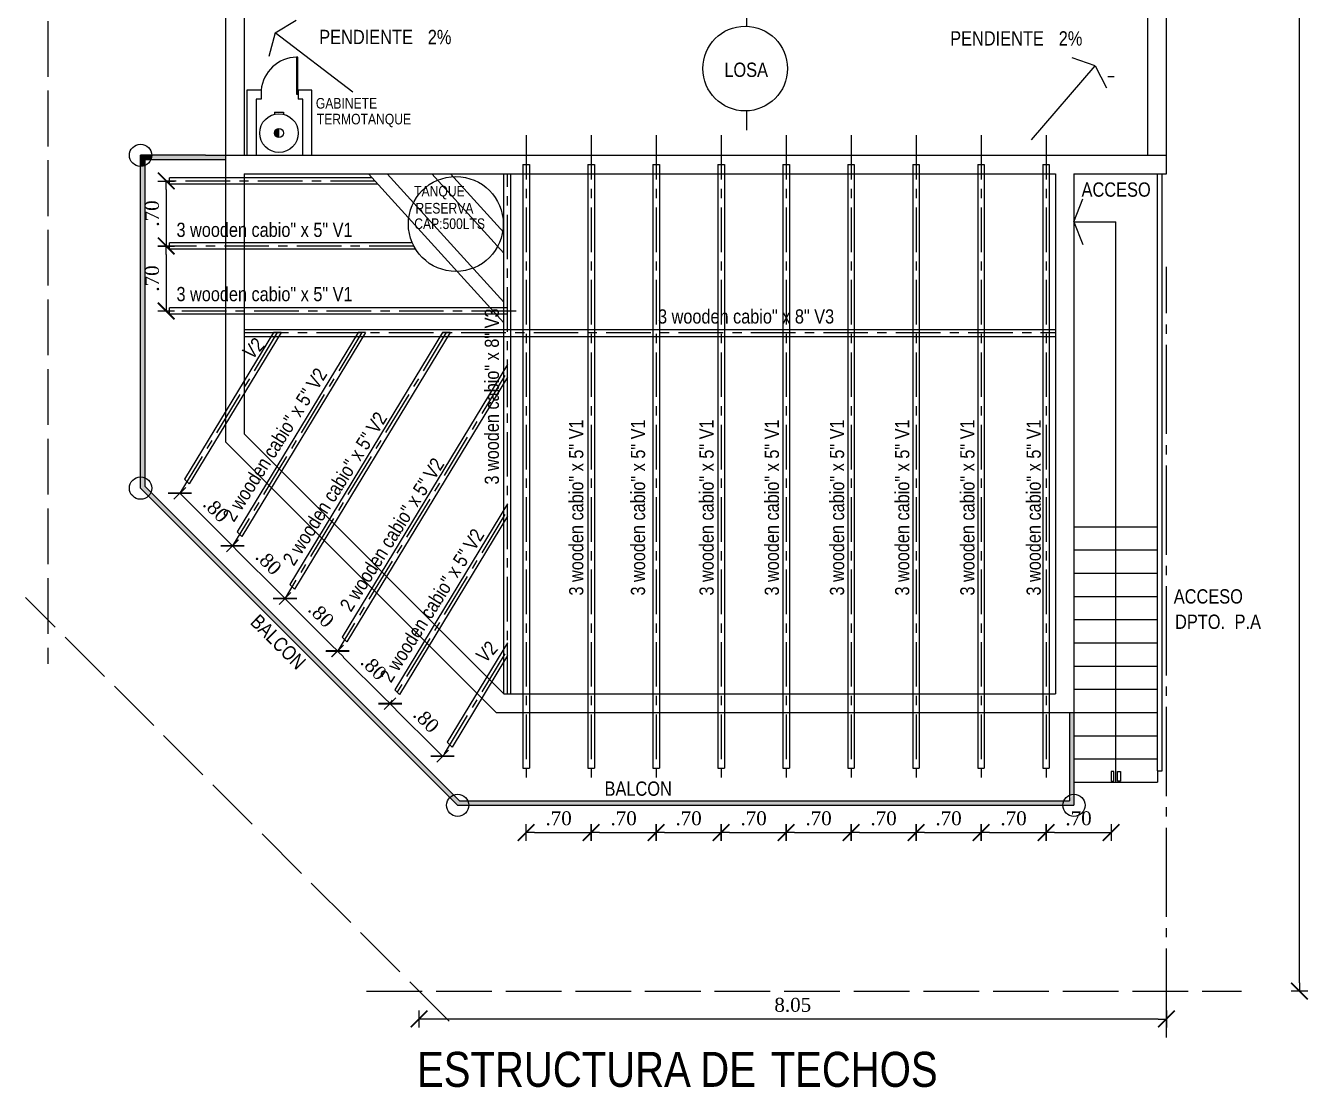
# Model space of a CAD drawing. Header units: millimetres. Extents: x 221 to 543, y -43 to 148.
# Drawn here: x 329.89 to 343.7, y 16.66 to 28.1 of the extents above; entities that cross this region are included whole.
import ezdxf
from ezdxf.enums import TextEntityAlignment as Align

# ---------------------------------------------------------------- set-up
doc = ezdxf.new("R2010")
doc.units = ezdxf.units.MM
doc.linetypes.add('ACAD_ISO02W100', pattern=[15, 12, -3])
doc.linetypes.add('ACAD_ISO04W100', pattern=[30, 24, -3, 0, -3])
doc.layers.add('10-SOLADOS', color=15, linetype='Continuous')
doc.styles.add('COTAS', font='ROMANS', dxfattribs={"width": 0.7})
doc.styles.add('gardel', font='ARIALN.TTF')
doc.styles.add('NARROW', font='ARIALN.TTF')
doc.styles.add('PROV', font='times.ttf')
doc.dimstyles.new('COTA-S-S-2-50', dxfattribs={"dimscale": 1.5, "dimtxt": 0.1, "dimasz": 0.06, "dimexe": 0, "dimexo": 0, "dimgap": 0.08, "dimtad": 1, "dimzin": 4, "dimdsep": 46, "dimtxsty": 'COTAS', "dimblk1": 'M2_COTA', "dimblk2": 'M2_COTA', "dimsah": 1, "dimcen": 0.1, "dimse1": 1, "dimse2": 1, "dimclrd": 2, "dimclre": 256, "dimclrt": 6, "dimadec": 0, "dimazin": 0, "dimtfac": 1, "dimtix": 1, "dimtmove": 2, "dimatfit": 3, "dimldrblk": 'M2_COTA', "dimfxl": 1, "dimtolj": 1, "dimtzin": 4, "dimarcsym": 0})

# ---------------------------------------------------------------- blocks, each defined once
blk = doc.blocks.new('M2_COTA')
for p, q in [((-1, 0), (0, 0)), ((0, 1), (0, -1))]:
    blk.add_line(p, q)
at = {"const_width": 0.2}
blk.add_lwpolyline([(-1, -1), (1, 1)], dxfattribs=at)
blk = doc.blocks.new('*D75')
at = {"color": 252, "lineweight": -2, "ltscale": 0.05, "transparency": 16777216}
blk.add_line((343.606, 17.79), (343.606, 42.61), dxfattribs=at)
at = {"layer": 'Defpoints', "color": 0, "ltscale": 0.05, "transparency": 16777216}
for p in [(343.606, 42.7), (343.675, 42.7), (342.982, 17.7)]:
    blk.add_point(p, dxfattribs=at)
at = {"color": 252, "lineweight": -2, "ltscale": 0.05, "transparency": 16777216, "xscale": 0.09, "yscale": 0.09, "zscale": 0.09}
for p, rotation in [((343.606, 42.7), 90), ((343.606, 17.7), 270)]:
    blk.add_blockref('M2_COTA', p, dxfattribs=dict(at, rotation=rotation))
at = {"color": 0, "ltscale": 0.05, "transparency": 16777216, "insert": (343.455, 30.2), "char_height": 0.15, "attachment_point": 5, "rotation": 90, "style": 'PROV'}
blk.add_mtext('\\A1;25.00', dxfattribs=at)
blk = doc.blocks.new('*D76')
at = {"color": 252, "lineweight": -2, "ltscale": 0.05, "transparency": 16777216}
blk.add_line((342.084, 17.399), (334.214, 17.399), dxfattribs=at)
at = {"layer": 'Defpoints', "color": 0, "ltscale": 0.05, "transparency": 16777216}
for p in [(334.124, 18.467), (342.174, 17.967), (334.124, 17.399)]:
    blk.add_point(p, dxfattribs=at)
at = {"color": 252, "lineweight": -2, "ltscale": 0.05, "transparency": 16777216, "xscale": 0.09, "yscale": 0.09, "zscale": 0.09, "rotation": 180}
blk.add_blockref('M2_COTA', (334.124, 17.399), dxfattribs=at)
at = {"color": 252, "lineweight": -2, "ltscale": 0.05, "transparency": 16777216, "xscale": 0.09, "yscale": 0.09, "zscale": 0.09}
blk.add_blockref('M2_COTA', (342.174, 17.399), dxfattribs=at)
at = {"color": 0, "ltscale": 0.05, "transparency": 16777216, "insert": (338.149, 17.55), "char_height": 0.15, "attachment_point": 5, "style": 'PROV'}
blk.add_mtext('\\A1;8.05', dxfattribs=at)
blk = doc.blocks.new('*D77')
at = {"color": 252, "lineweight": -2, "ltscale": 0.05, "transparency": 16777216}
blk.add_line((335.367, 19.407), (335.887, 19.407), dxfattribs=at)
at = {"layer": 'Defpoints', "color": 0, "ltscale": 0.05, "transparency": 16777216}
for p in [(335.277, 19.918), (335.977, 19.918), (335.977, 19.407)]:
    blk.add_point(p, dxfattribs=at)
at = {"color": 252, "lineweight": -2, "ltscale": 0.05, "transparency": 16777216, "xscale": 0.09, "yscale": 0.09, "zscale": 0.09, "rotation": 180}
blk.add_blockref('M2_COTA', (335.277, 19.407), dxfattribs=at)
at = {"color": 252, "lineweight": -2, "ltscale": 0.05, "transparency": 16777216, "xscale": 0.09, "yscale": 0.09, "zscale": 0.09}
blk.add_blockref('M2_COTA', (335.977, 19.407), dxfattribs=at)
at = {"color": 0, "ltscale": 0.05, "transparency": 16777216, "insert": (335.627, 19.559), "char_height": 0.15, "attachment_point": 5, "style": 'PROV'}
blk.add_mtext('\\A1;.70', dxfattribs=at)
blk = doc.blocks.new('*D78')
at = {"color": 252, "lineweight": -2, "ltscale": 0.05, "transparency": 16777216}
blk.add_line((336.067, 19.407), (336.587, 19.407), dxfattribs=at)
at = {"layer": 'Defpoints', "color": 0, "ltscale": 0.05, "transparency": 16777216}
for p in [(335.977, 19.918), (336.677, 19.918), (336.677, 19.407)]:
    blk.add_point(p, dxfattribs=at)
at = {"color": 252, "lineweight": -2, "ltscale": 0.05, "transparency": 16777216, "xscale": 0.09, "yscale": 0.09, "zscale": 0.09, "rotation": 180}
blk.add_blockref('M2_COTA', (335.977, 19.407), dxfattribs=at)
at = {"color": 252, "lineweight": -2, "ltscale": 0.05, "transparency": 16777216, "xscale": 0.09, "yscale": 0.09, "zscale": 0.09}
blk.add_blockref('M2_COTA', (336.677, 19.407), dxfattribs=at)
at = {"color": 0, "ltscale": 0.05, "transparency": 16777216, "insert": (336.327, 19.559), "char_height": 0.15, "attachment_point": 5, "style": 'PROV'}
blk.add_mtext('\\A1;.70', dxfattribs=at)
blk = doc.blocks.new('*D79')
at = {"color": 252, "lineweight": -2, "ltscale": 0.05, "transparency": 16777216}
blk.add_line((336.767, 19.407), (337.287, 19.407), dxfattribs=at)
at = {"layer": 'Defpoints', "color": 0, "ltscale": 0.05, "transparency": 16777216}
for p in [(336.677, 19.918), (337.377, 19.918), (337.377, 19.407)]:
    blk.add_point(p, dxfattribs=at)
at = {"color": 252, "lineweight": -2, "ltscale": 0.05, "transparency": 16777216, "xscale": 0.09, "yscale": 0.09, "zscale": 0.09, "rotation": 180}
blk.add_blockref('M2_COTA', (336.677, 19.407), dxfattribs=at)
at = {"color": 252, "lineweight": -2, "ltscale": 0.05, "transparency": 16777216, "xscale": 0.09, "yscale": 0.09, "zscale": 0.09}
blk.add_blockref('M2_COTA', (337.377, 19.407), dxfattribs=at)
at = {"color": 0, "ltscale": 0.05, "transparency": 16777216, "insert": (337.027, 19.559), "char_height": 0.15, "attachment_point": 5, "style": 'PROV'}
blk.add_mtext('\\A1;.70', dxfattribs=at)
blk = doc.blocks.new('*D80')
at = {"color": 252, "lineweight": -2, "ltscale": 0.05, "transparency": 16777216}
blk.add_line((337.467, 19.407), (337.987, 19.407), dxfattribs=at)
at = {"layer": 'Defpoints', "color": 0, "ltscale": 0.05, "transparency": 16777216}
for p in [(337.377, 19.918), (338.077, 19.918), (338.077, 19.407)]:
    blk.add_point(p, dxfattribs=at)
at = {"color": 252, "lineweight": -2, "ltscale": 0.05, "transparency": 16777216, "xscale": 0.09, "yscale": 0.09, "zscale": 0.09, "rotation": 180}
blk.add_blockref('M2_COTA', (337.377, 19.407), dxfattribs=at)
at = {"color": 252, "lineweight": -2, "ltscale": 0.05, "transparency": 16777216, "xscale": 0.09, "yscale": 0.09, "zscale": 0.09}
blk.add_blockref('M2_COTA', (338.077, 19.407), dxfattribs=at)
at = {"color": 0, "ltscale": 0.05, "transparency": 16777216, "insert": (337.727, 19.559), "char_height": 0.15, "attachment_point": 5, "style": 'PROV'}
blk.add_mtext('\\A1;.70', dxfattribs=at)
blk = doc.blocks.new('*D81')
at = {"color": 252, "lineweight": -2, "ltscale": 0.05, "transparency": 16777216}
blk.add_line((338.167, 19.407), (338.687, 19.407), dxfattribs=at)
at = {"layer": 'Defpoints', "color": 0, "ltscale": 0.05, "transparency": 16777216}
for p in [(338.077, 19.918), (338.777, 19.918), (338.777, 19.407)]:
    blk.add_point(p, dxfattribs=at)
at = {"color": 252, "lineweight": -2, "ltscale": 0.05, "transparency": 16777216, "xscale": 0.09, "yscale": 0.09, "zscale": 0.09, "rotation": 180}
blk.add_blockref('M2_COTA', (338.077, 19.407), dxfattribs=at)
at = {"color": 252, "lineweight": -2, "ltscale": 0.05, "transparency": 16777216, "xscale": 0.09, "yscale": 0.09, "zscale": 0.09}
blk.add_blockref('M2_COTA', (338.777, 19.407), dxfattribs=at)
at = {"color": 0, "ltscale": 0.05, "transparency": 16777216, "insert": (338.427, 19.559), "char_height": 0.15, "attachment_point": 5, "style": 'PROV'}
blk.add_mtext('\\A1;.70', dxfattribs=at)
blk = doc.blocks.new('*D82')
at = {"color": 252, "lineweight": -2, "ltscale": 0.05, "transparency": 16777216}
blk.add_line((338.867, 19.407), (339.387, 19.407), dxfattribs=at)
at = {"layer": 'Defpoints', "color": 0, "ltscale": 0.05, "transparency": 16777216}
for p in [(338.777, 19.918), (339.477, 19.918), (339.477, 19.407)]:
    blk.add_point(p, dxfattribs=at)
at = {"color": 252, "lineweight": -2, "ltscale": 0.05, "transparency": 16777216, "xscale": 0.09, "yscale": 0.09, "zscale": 0.09, "rotation": 180}
blk.add_blockref('M2_COTA', (338.777, 19.407), dxfattribs=at)
at = {"color": 252, "lineweight": -2, "ltscale": 0.05, "transparency": 16777216, "xscale": 0.09, "yscale": 0.09, "zscale": 0.09}
blk.add_blockref('M2_COTA', (339.477, 19.407), dxfattribs=at)
at = {"color": 0, "ltscale": 0.05, "transparency": 16777216, "insert": (339.127, 19.559), "char_height": 0.15, "attachment_point": 5, "style": 'PROV'}
blk.add_mtext('\\A1;.70', dxfattribs=at)
blk = doc.blocks.new('*D83')
at = {"color": 252, "lineweight": -2, "ltscale": 0.05, "transparency": 16777216}
blk.add_line((339.567, 19.407), (340.087, 19.407), dxfattribs=at)
at = {"layer": 'Defpoints', "color": 0, "ltscale": 0.05, "transparency": 16777216}
for p in [(339.477, 19.918), (340.177, 19.918), (340.177, 19.407)]:
    blk.add_point(p, dxfattribs=at)
at = {"color": 252, "lineweight": -2, "ltscale": 0.05, "transparency": 16777216, "xscale": 0.09, "yscale": 0.09, "zscale": 0.09, "rotation": 180}
blk.add_blockref('M2_COTA', (339.477, 19.407), dxfattribs=at)
at = {"color": 252, "lineweight": -2, "ltscale": 0.05, "transparency": 16777216, "xscale": 0.09, "yscale": 0.09, "zscale": 0.09}
blk.add_blockref('M2_COTA', (340.177, 19.407), dxfattribs=at)
at = {"color": 0, "ltscale": 0.05, "transparency": 16777216, "insert": (339.827, 19.559), "char_height": 0.15, "attachment_point": 5, "style": 'PROV'}
blk.add_mtext('\\A1;.70', dxfattribs=at)
blk = doc.blocks.new('*D84')
at = {"color": 252, "lineweight": -2, "ltscale": 0.05, "transparency": 16777216}
blk.add_line((340.267, 19.407), (340.787, 19.407), dxfattribs=at)
at = {"layer": 'Defpoints', "color": 0, "ltscale": 0.05, "transparency": 16777216}
for p in [(340.177, 19.918), (340.877, 19.918), (340.877, 19.407)]:
    blk.add_point(p, dxfattribs=at)
at = {"color": 252, "lineweight": -2, "ltscale": 0.05, "transparency": 16777216, "xscale": 0.09, "yscale": 0.09, "zscale": 0.09, "rotation": 180}
blk.add_blockref('M2_COTA', (340.177, 19.407), dxfattribs=at)
at = {"color": 252, "lineweight": -2, "ltscale": 0.05, "transparency": 16777216, "xscale": 0.09, "yscale": 0.09, "zscale": 0.09}
blk.add_blockref('M2_COTA', (340.877, 19.407), dxfattribs=at)
at = {"color": 0, "ltscale": 0.05, "transparency": 16777216, "insert": (340.527, 19.559), "char_height": 0.15, "attachment_point": 5, "style": 'PROV'}
blk.add_mtext('\\A1;.70', dxfattribs=at)
blk = doc.blocks.new('*D85')
at = {"color": 252, "lineweight": -2, "ltscale": 0.05, "transparency": 16777216}
blk.add_line((340.967, 19.407), (341.487, 19.407), dxfattribs=at)
at = {"layer": 'Defpoints', "color": 0, "ltscale": 0.05, "transparency": 16777216}
for p in [(340.877, 19.918), (341.577, 19.918), (341.577, 19.407)]:
    blk.add_point(p, dxfattribs=at)
at = {"color": 252, "lineweight": -2, "ltscale": 0.05, "transparency": 16777216, "xscale": 0.09, "yscale": 0.09, "zscale": 0.09, "rotation": 180}
blk.add_blockref('M2_COTA', (340.877, 19.407), dxfattribs=at)
at = {"color": 252, "lineweight": -2, "ltscale": 0.05, "transparency": 16777216, "xscale": 0.09, "yscale": 0.09, "zscale": 0.09}
blk.add_blockref('M2_COTA', (341.577, 19.407), dxfattribs=at)
at = {"color": 0, "ltscale": 0.05, "transparency": 16777216, "insert": (341.227, 19.559), "char_height": 0.15, "attachment_point": 5, "style": 'PROV'}
blk.add_mtext('\\A1;.70', dxfattribs=at)
blk = doc.blocks.new('*D86')
at = {"color": 252, "lineweight": -2, "ltscale": 0.05, "transparency": 16777216}
blk.add_line((331.4, 26.333), (331.4, 25.813), dxfattribs=at)
at = {"layer": 'Defpoints', "color": 0, "ltscale": 0.05, "transparency": 16777216}
for p in [(331.509, 26.423), (331.4, 25.723), (331.509, 25.723)]:
    blk.add_point(p, dxfattribs=at)
at = {"color": 252, "lineweight": -2, "ltscale": 0.05, "transparency": 16777216, "xscale": 0.09, "yscale": 0.09, "zscale": 0.09}
for p, rotation in [((331.4, 26.423), 90), ((331.4, 25.723), 270)]:
    blk.add_blockref('M2_COTA', p, dxfattribs=dict(at, rotation=rotation))
at = {"color": 0, "ltscale": 0.05, "transparency": 16777216, "insert": (331.248, 26.073), "char_height": 0.15, "attachment_point": 5, "rotation": 90, "style": 'PROV'}
blk.add_mtext('\\A1;.70', dxfattribs=at)
blk = doc.blocks.new('*D87')
at = {"color": 252, "lineweight": -2, "ltscale": 0.05, "transparency": 16777216}
blk.add_line((331.4, 25.633), (331.4, 25.113), dxfattribs=at)
at = {"layer": 'Defpoints', "color": 0, "ltscale": 0.05, "transparency": 16777216}
for p in [(331.509, 25.723), (331.4, 25.023), (331.509, 25.023)]:
    blk.add_point(p, dxfattribs=at)
at = {"color": 252, "lineweight": -2, "ltscale": 0.05, "transparency": 16777216, "xscale": 0.09, "yscale": 0.09, "zscale": 0.09}
for p, rotation in [((331.4, 25.723), 90), ((331.4, 25.023), 270)]:
    blk.add_blockref('M2_COTA', p, dxfattribs=dict(at, rotation=rotation))
at = {"color": 0, "ltscale": 0.05, "transparency": 16777216, "insert": (331.248, 25.373), "char_height": 0.15, "attachment_point": 5, "rotation": 90, "style": 'PROV'}
blk.add_mtext('\\A1;.70', dxfattribs=at)
blk = doc.blocks.new('*D116')
at = {"color": 252, "lineweight": -2, "ltscale": 0.05, "transparency": 16777216}
blk.add_line((331.611, 22.997), (332.05, 22.559), dxfattribs=at)
at = {"layer": 'Defpoints', "color": 0, "ltscale": 0.05, "transparency": 16777216}
for p in [(331.547, 23.06), (332.114, 22.495), (332.114, 22.495)]:
    blk.add_point(p, dxfattribs=at)
at = {"color": 252, "lineweight": -2, "ltscale": 0.05, "transparency": 16777216, "xscale": 0.09, "yscale": 0.09, "zscale": 0.09}
for p, rotation in [((331.547, 23.06), 135.0683886848487), ((332.114, 22.495), 315.0683886848487)]:
    blk.add_blockref('M2_COTA', p, dxfattribs=dict(at, rotation=rotation))
at = {"color": 0, "ltscale": 0.05, "transparency": 16777216, "insert": (331.937, 22.885), "char_height": 0.15, "attachment_point": 5, "rotation": 315.0684, "style": 'PROV'}
blk.add_mtext('\\A1;.80', dxfattribs=at)
blk = doc.blocks.new('*D117')
at = {"color": 252, "lineweight": -2, "ltscale": 0.05, "transparency": 16777216}
blk.add_line((332.176, 22.43), (332.616, 21.992), dxfattribs=at)
at = {"layer": 'Defpoints', "color": 0, "ltscale": 0.05, "transparency": 16777216}
for p in [(332.113, 22.494), (332.68, 21.928), (332.68, 21.928)]:
    blk.add_point(p, dxfattribs=at)
at = {"color": 252, "lineweight": -2, "ltscale": 0.05, "transparency": 16777216, "xscale": 0.09, "yscale": 0.09, "zscale": 0.09}
for p, rotation in [((332.113, 22.494), 135.0683886848487), ((332.68, 21.928), 315.0683886848487)]:
    blk.add_blockref('M2_COTA', p, dxfattribs=dict(at, rotation=rotation))
at = {"color": 0, "ltscale": 0.05, "transparency": 16777216, "insert": (332.503, 22.318), "char_height": 0.15, "attachment_point": 5, "rotation": 315.0684, "style": 'PROV'}
blk.add_mtext('\\A1;.80', dxfattribs=at)
blk = doc.blocks.new('*D118')
at = {"color": 252, "lineweight": -2, "ltscale": 0.05, "transparency": 16777216}
blk.add_line((332.742, 21.864), (333.182, 21.425), dxfattribs=at)
at = {"layer": 'Defpoints', "color": 0, "ltscale": 0.05, "transparency": 16777216}
for p in [(332.679, 21.927), (333.246, 21.362), (333.246, 21.362)]:
    blk.add_point(p, dxfattribs=at)
at = {"color": 252, "lineweight": -2, "ltscale": 0.05, "transparency": 16777216, "xscale": 0.09, "yscale": 0.09, "zscale": 0.09}
for p, rotation in [((332.679, 21.927), 135.0683886848487), ((333.246, 21.362), 315.0683886848487)]:
    blk.add_blockref('M2_COTA', p, dxfattribs=dict(at, rotation=rotation))
at = {"color": 0, "ltscale": 0.05, "transparency": 16777216, "insert": (333.069, 21.752), "char_height": 0.15, "attachment_point": 5, "rotation": 315.0684, "style": 'PROV'}
blk.add_mtext('\\A1;.80', dxfattribs=at)
blk = doc.blocks.new('*D119')
at = {"color": 252, "lineweight": -2, "ltscale": 0.05, "transparency": 16777216}
blk.add_line((333.308, 21.297), (333.748, 20.859), dxfattribs=at)
at = {"layer": 'Defpoints', "color": 0, "ltscale": 0.05, "transparency": 16777216}
for p in [(333.245, 21.361), (333.811, 20.795), (333.811, 20.795)]:
    blk.add_point(p, dxfattribs=at)
at = {"color": 252, "lineweight": -2, "ltscale": 0.05, "transparency": 16777216, "xscale": 0.09, "yscale": 0.09, "zscale": 0.09}
for p, rotation in [((333.245, 21.361), 135.0683886848487), ((333.811, 20.795), 315.0683886848487)]:
    blk.add_blockref('M2_COTA', p, dxfattribs=dict(at, rotation=rotation))
at = {"color": 0, "ltscale": 0.05, "transparency": 16777216, "insert": (333.635, 21.185), "char_height": 0.15, "attachment_point": 5, "rotation": 315.0684, "style": 'PROV'}
blk.add_mtext('\\A1;.80', dxfattribs=at)
blk = doc.blocks.new('*D120')
at = {"color": 252, "lineweight": -2, "ltscale": 0.05, "transparency": 16777216}
blk.add_line((333.874, 20.73), (334.314, 20.292), dxfattribs=at)
at = {"layer": 'Defpoints', "color": 0, "ltscale": 0.05, "transparency": 16777216}
for p in [(333.811, 20.794), (334.377, 20.229), (334.377, 20.229)]:
    blk.add_point(p, dxfattribs=at)
at = {"color": 252, "lineweight": -2, "ltscale": 0.05, "transparency": 16777216, "xscale": 0.09, "yscale": 0.09, "zscale": 0.09}
for p, rotation in [((333.811, 20.794), 135.0683886848487), ((334.377, 20.229), 315.0683886848487)]:
    blk.add_blockref('M2_COTA', p, dxfattribs=dict(at, rotation=rotation))
at = {"color": 0, "ltscale": 0.05, "transparency": 16777216, "insert": (334.201, 20.618), "char_height": 0.15, "attachment_point": 5, "rotation": 315.0684, "style": 'PROV'}
blk.add_mtext('\\A1;.80', dxfattribs=at)

msp = doc.modelspace()

# ---------------------------------------------------------------- hatches: boundary and pattern name
for color, points in [(256, [(332.615, 26.988, 0.414214), (332.566, 26.939, 0.414214), (332.615, 26.89)]), (253, [(331.245, 26.7), (331.124, 26.7), (331.124, 26.579, 0.107582), (331.174, 26.59), (331.174, 26.65), (331.234, 26.65, 0.107582)]), (253, [(331.209, 23.031, 0.107582), (331.237, 23.074), (331.174, 23.136), (331.174, 23.225, 0.107582), (331.124, 23.236), (331.124, 23.116)]), (253, [(334.454, 19.785, -0.107582), (334.497, 19.812), (331.237, 23.072, -0.107582), (331.209, 23.029)]), (253, [(334.559, 19.75), (334.497, 19.812, 0.107582), (334.454, 19.785), (334.539, 19.7), (334.659, 19.7, 0.107582), (334.648, 19.75)]), (253, [(341.068, 19.75), (334.648, 19.75, -0.107582), (334.659, 19.7), (341.058, 19.7, -0.107582)])]:
    msp.add_hatch(color=color).paths.add_polyline_path(points)
h = msp.add_hatch(color=253)
h.paths.add_polyline_path([(331.124, 23.234, -0.107582), (331.174, 23.223), (331.174, 26.59, -0.107582), (331.124, 26.579)])
h.paths.add_polyline_path([(331.245, 26.7, -0.107582), (331.234, 26.65), (332.039, 26.65), (332.039, 26.7), (331.824, 26.7)])
h = msp.add_hatch(color=253)
h.paths.add_polyline_path([(341.128, 19.75), (341.068, 19.75, 0.107582), (341.058, 19.7), (341.178, 19.7), (341.178, 19.82, 0.107582), (341.128, 19.809)])
h.paths.add_polyline_path([(341.128, 19.75, -0.185438), (341.178, 19.82), (341.178, 20.7), (341.128, 20.7)])

# ---------------------------------------------------------------- linework, layer by layer
at = {"color": 252, "linetype": 'ACAD_ISO02W100', "ltscale": 0.05}
for p, q in [((330.124, 43.896), (330.124, 21.222)), ((334.448, 17.376), (329.886, 21.938)), ((333.557, 17.7), (342.982, 17.7))]:
    msp.add_line(p, q, dxfattribs=at)
at = {"color": 0}
for p, q in [((332.239, 38.4), (332.239, 26.7)), ((332.039, 28.65), (332.039, 26.7)), ((342.174, 26.7), (342.174, 28.65)), ((341.974, 26.7), (341.974, 28.45))]:
    msp.add_line(p, q, dxfattribs=at)
for p, q in [((337.654, 28.09), (337.654, 28.298)), ((332.575, 28.018), (332.801, 28.155)), ((332.575, 28.018), (332.504, 27.763)), ((333.41, 27.38), (332.575, 28.018)), ((332.819, 27.758), (332.804, 27.758)), ((332.804, 27.758), (332.804, 27.358)), ((332.819, 27.358), (332.819, 27.758)), ((340.721, 26.867), (341.406, 27.662)), ((341.406, 27.662), (341.157, 27.751)), ((341.406, 27.662), (341.529, 27.428)), ((332.804, 27.358), (332.819, 27.358)), ((332.565, 27.164), (332.615, 27.164)), ((332.565, 27.164), (332.565, 27.141)), ((332.615, 27.164), (332.664, 27.164)), ((332.664, 27.164), (332.664, 27.141)), ((337.654, 26.972), (337.654, 27.18)), ((332.615, 26.89), (332.615, 26.988)), ((331.824, 26.7), (332.039, 26.7)), ((341.178, 25.984), (341.275, 26.23)), ((341.178, 25.984), (341.628, 25.984)), ((341.178, 25.984), (341.275, 25.738)), ((341.628, 19.95), (341.628, 25.984))]:
    msp.add_line(p, q)
at = {"color": 2}
for p, q in [((341.542, 27.547), (341.612, 27.547)), ((335.242, 26.6), (335.242, 20.1)), ((335.242, 26.6), (335.312, 26.6)), ((335.312, 26.6), (335.312, 20.1)), ((335.942, 26.6), (335.942, 20.1)), ((335.942, 26.6), (336.012, 26.6)), ((336.012, 26.6), (336.012, 20.1)), ((336.642, 26.6), (336.642, 20.1)), ((336.642, 26.6), (336.712, 26.6)), ((336.712, 26.6), (336.712, 20.1)), ((337.342, 26.6), (337.342, 20.1)), ((337.342, 26.6), (337.412, 26.6)), ((337.412, 26.6), (337.412, 20.1)), ((338.042, 26.6), (338.042, 20.1)), ((338.042, 26.6), (338.112, 26.6)), ((338.112, 26.6), (338.112, 20.1)), ((338.742, 26.6), (338.742, 20.1)), ((338.742, 26.6), (338.812, 26.6)), ((338.812, 26.6), (338.812, 20.1)), ((339.442, 26.6), (339.442, 20.1)), ((339.442, 26.6), (339.512, 26.6)), ((339.512, 26.6), (339.512, 20.1)), ((340.142, 26.6), (340.142, 20.1)), ((340.142, 26.6), (340.212, 26.6)), ((340.212, 26.6), (340.212, 20.1)), ((340.842, 26.6), (340.842, 20.1)), ((340.842, 26.6), (340.912, 26.6)), ((340.912, 26.6), (340.912, 20.1)), ((333.616, 26.458), (331.434, 26.458)), ((331.434, 26.388), (331.434, 26.458)), ((333.679, 26.388), (331.434, 26.388)), ((341.178, 26.162), (341.178, 25.984)), ((334.051, 25.758), (331.434, 25.758)), ((331.434, 25.688), (331.434, 25.758)), ((334.087, 25.688), (331.434, 25.688)), ((335.078, 25.058), (331.434, 25.058)), ((331.434, 24.988), (331.434, 25.058)), ((335.078, 24.988), (331.434, 24.988)), ((332.556, 24.79), (331.598, 23.212)), ((332.638, 24.79), (331.649, 23.161)), ((333.466, 24.79), (332.164, 22.645)), ((333.548, 24.79), (332.215, 22.594)), ((332.638, 24.79), (332.556, 24.79)), ((334.376, 24.79), (332.73, 22.079)), ((334.458, 24.79), (332.781, 22.028)), ((333.548, 24.79), (333.466, 24.79)), ((334.458, 24.79), (334.376, 24.79)), ((335.078, 24.447), (333.296, 21.512)), ((335.078, 24.312), (333.347, 21.461)), ((335.078, 23.988), (335.078, 24.058)), ((335.078, 23.312), (335.078, 23.447)), ((331.598, 23.212), (331.649, 23.161)), ((335.078, 22.948), (333.862, 20.945)), ((335.078, 22.813), (335.078, 22.948)), ((335.078, 22.813), (333.913, 20.894)), ((332.164, 22.645), (332.215, 22.594)), ((332.73, 22.079), (332.781, 22.028)), ((333.296, 21.512), (333.347, 21.461)), ((335.078, 21.449), (334.428, 20.379)), ((335.078, 21.314), (335.078, 21.449)), ((335.078, 21.314), (334.479, 20.328)), ((333.862, 20.945), (333.913, 20.894)), ((334.428, 20.379), (334.479, 20.328)), ((335.242, 20.1), (335.312, 20.1)), ((335.942, 20.1), (336.012, 20.1)), ((336.642, 20.1), (336.712, 20.1)), ((337.342, 20.1), (337.412, 20.1)), ((338.042, 20.1), (338.112, 20.1)), ((338.742, 20.1), (338.812, 20.1)), ((339.442, 20.1), (339.512, 20.1)), ((340.142, 20.1), (340.212, 20.1)), ((340.842, 20.1), (340.912, 20.1))]:
    msp.add_line(p, q, dxfattribs=at)
at = {"color": 3}
for p, q in [((332.422, 27.403), (332.27, 27.403)), ((332.27, 27.403), (332.27, 26.7)), ((332.422, 27.403), (332.422, 27.303)), ((332.97, 27.403), (332.822, 27.403)), ((332.822, 27.403), (332.822, 27.303)), ((332.97, 26.7), (332.97, 27.403)), ((332.422, 27.303), (332.37, 27.303)), ((332.37, 27.303), (332.37, 26.7)), ((332.87, 27.303), (332.822, 27.303)), ((332.87, 26.7), (332.87, 27.303)), ((332.039, 26.7), (342.174, 26.7)), ((332.039, 26.7), (332.039, 23.616)), ((342.174, 26.5), (342.174, 26.7)), ((332.239, 26.5), (332.239, 23.699)), ((332.239, 26.5), (340.978, 26.5)), ((340.978, 26.5), (340.978, 20.9)), ((341.178, 26.5), (342.174, 26.5)), ((341.178, 26.5), (341.178, 20.7)), ((335.038, 20.9), (332.239, 23.699)), ((334.955, 20.7), (332.039, 23.616)), ((335.038, 20.9), (340.978, 20.9)), ((334.955, 20.7), (341.178, 20.7)), ((341.178, 20.7), (341.178, 19.95))]:
    msp.add_line(p, q, dxfattribs=at)
at = {"color": 251, "linetype": 'ACAD_ISO04W100', "ltscale": 0.02}
for p, q in [((335.277, 26.918), (335.277, 19.918)), ((335.977, 26.918), (335.977, 19.918)), ((336.677, 26.918), (336.677, 19.918)), ((337.377, 26.918), (337.377, 19.918)), ((338.077, 26.918), (338.077, 19.918)), ((338.777, 26.918), (338.777, 19.918)), ((339.477, 26.918), (339.477, 19.918)), ((340.177, 26.918), (340.177, 19.918)), ((340.877, 26.918), (340.877, 19.918)), ((333.648, 26.423), (331.369, 26.423)), ((335.078, 20.9), (335.078, 26.5)), ((334.067, 25.723), (331.369, 25.723)), ((335.168, 25.023), (331.369, 25.023)), ((332.597, 24.79), (331.547, 23.06)), ((333.507, 24.79), (332.114, 22.495)), ((332.239, 24.79), (340.978, 24.79)), ((334.417, 24.79), (332.68, 21.93)), ((335.048, 24.33), (333.247, 21.364)), ((335.048, 22.831), (333.814, 20.799)), ((335.048, 21.333), (334.381, 20.234))]:
    msp.add_line(p, q, dxfattribs=at)
at = {"color": 0, "linetype": 'ByBlock', "ltscale": 0.05}
for p, q in [((331.124, 23.114), (331.124, 26.7)), ((331.824, 26.7), (331.124, 26.7)), ((331.174, 23.135), (331.174, 26.65)), ((332.039, 26.65), (331.174, 26.65)), ((334.539, 19.7), (331.124, 23.114)), ((334.559, 19.75), (331.174, 23.135)), ((341.128, 20.7), (341.128, 19.75)), ((341.178, 20.7), (341.178, 19.7)), ((334.539, 19.7), (341.178, 19.7)), ((334.559, 19.75), (341.128, 19.75))]:
    msp.add_line(p, q, dxfattribs=at)
at = {"color": 4}
for p, q in [((333.578, 26.5), (335.038, 24.895)), ((333.781, 26.5), (335.038, 25.118)), ((334.26, 26.5), (335.038, 25.645)), ((334.463, 26.5), (335.038, 25.868))]:
    msp.add_line(p, q, dxfattribs=at)
at = {"color": 4, "linetype": 'ByBlock'}
for p, q in [((335.038, 20.9), (335.038, 26.5)), ((335.113, 20.9), (335.113, 26.5)), ((332.239, 24.825), (340.978, 24.825)), ((332.239, 24.75), (340.978, 24.75))]:
    msp.add_line(p, q, dxfattribs=at)
at = {"color": 252}
for p, q in [((342.078, 20.072), (342.078, 26.5)), ((342.128, 20.072), (342.128, 26.5)), ((341.178, 22.7), (342.078, 22.7)), ((341.178, 22.45), (342.078, 22.45)), ((341.178, 22.2), (342.078, 22.2)), ((341.178, 21.95), (342.078, 21.95)), ((341.178, 21.7), (342.078, 21.7)), ((341.178, 21.45), (342.078, 21.45)), ((341.178, 21.2), (342.078, 21.2)), ((341.178, 21.2), (342.078, 21.2)), ((341.178, 20.95), (342.078, 20.95)), ((341.178, 20.95), (342.078, 20.95)), ((341.178, 20.7), (342.078, 20.7)), ((341.178, 20.7), (342.078, 20.7)), ((341.178, 20.45), (342.078, 20.45)), ((341.178, 20.45), (342.078, 20.45)), ((341.178, 20.2), (342.078, 20.2)), ((342.078, 20.072), (342.128, 20.072)), ((342.078, 20.072), (342.078, 19.95)), ((341.178, 19.95), (342.078, 19.95))]:
    msp.add_line(p, q, dxfattribs=at)
at = {"color": 252, "linetype": 'ACAD_ISO04W100', "ltscale": 0.04}
msp.add_line((342.174, 17.199), (342.174, 25.5), dxfattribs=at)
for points in [[(341.608, 19.96), (341.608, 20.065), (341.577, 20.065), (341.577, 19.96)], [(341.648, 19.96), (341.648, 20.065), (341.678, 20.065), (341.678, 19.96)]]:
    msp.add_lwpolyline(points, close=True)
at = {"color": 2}
for centre, radius in [((337.636, 27.634), 0.456), ((332.615, 26.939), 0.208)]:
    msp.add_circle(centre, radius, dxfattribs=at)
msp.add_circle((332.615, 26.939), 0.049)
at = {"color": 251}
for centre in [(331.124, 26.7), (331.124, 23.116), (334.539, 19.7), (341.178, 19.7)]:
    msp.add_circle(centre, 0.12, dxfattribs=at)
at = {"color": 2, "linetype": 'ByBlock'}
msp.add_circle((334.52, 25.96), 0.511, dxfattribs=at)
at = {"color": 252}
msp.add_arc((332.818, 27.359), 0.399, 92.0622, 173.749, dxfattribs=at)

# ---------------------------------------------------------------- texts
at = {"color": 0, "style": 'NARROW'}
for s, p in [('3 wooden cabio" x 5" V1', (331.511, 25.821)), ('3 wooden cabio" x 5" V1', (331.511, 25.129)), ('3 wooden cabio" x 8" V3', (336.698, 24.888))]:
    msp.add_text(s, height=0.15289, dxfattribs=at).set_placement(p)
for s, height, rotation, p in [('3 wooden cabio" x 8" V3', 0.15289, 90, (334.984, 23.154)), (' V2', 0.1529, 46.5385, (332.289, 24.456)), ('2 wooden cabio" x 5" V2', 0.15289, 57.7161, (332.129, 22.741)), ('2 wooden cabio" x 5" V2', 0.15289, 57.7161, (332.775, 22.268)), ('3 wooden cabio" x 5" V1', 0.15289, 90, (335.893, 21.959)), ('3 wooden cabio" x 5" V1', 0.15289, 90, (336.558, 21.959)), ('3 wooden cabio" x 5" V1', 0.15289, 90, (337.297, 21.959)), ('3 wooden cabio" x 5" V1', 0.15289, 90, (338, 21.959)), ('3 wooden cabio" x 5" V1', 0.15289, 90, (338.702, 21.959)), ('3 wooden cabio" x 5" V1', 0.15289, 90, (339.404, 21.959)), ('3 wooden cabio" x 5" V1', 0.15289, 90, (340.106, 21.959)), ('3 wooden cabio" x 5" V1', 0.15289, 90, (340.82, 21.959)), ('2 wooden cabio" x 5" V2', 0.15289, 57.7161, (333.39, 21.773)), ('2 wooden cabio" x 5" V2', 0.15289, 57.7161, (333.821, 21.01)), (' V2', 0.1529, 46.5385, (334.802, 21.189))]:
    msp.add_text(s, height=height, rotation=rotation, dxfattribs=at).set_placement(p)
at = {"layer": '10-SOLADOS', "color": 7, "ltscale": 0.1, "style": 'gardel'}
for tag, height, p in [('PENDIENTE', 0.154, (333.553, 27.974)), ('2%', 0.154, (334.345, 27.974)), ('PENDIENTE', 0.154, (340.349, 27.959)), ('2%', 0.154, (341.141, 27.959)), ('LOSA', 0.154, (337.647, 27.621)), ('GABINETE', 0.114, (333.342, 27.26)), ('TERMOTANQUE', 0.114, (333.53, 27.075)), ('ACCESO', 0.154, (341.632, 26.331)), ('TANQUE', 0.114, (334.343, 26.299)), ('RESERVA', 0.114, (334.397, 26.13)), ('CAP:500LTS', 0.114, (334.453, 25.963)), ('ACCESO', 0.154, (342.625, 21.95)), ('DPTO.', 0.154, (342.536, 21.677)), ('P.A', 0.154, (343.05, 21.677)), ('BALCON', 0.154, (336.484, 19.88)), ('ESTRUCTURA', 0.377, (335.576, 16.857)), ('DE', 0.377, (337.452, 16.857)), ('TECHOS', 0.377, (338.81, 16.857))]:
    msp.add_attdef(tag, text='', height=height, dxfattribs=at).set_placement(p, align=Align.MIDDLE)
msp.add_attdef('BALCON', text='', height=0.154, rotation=315.0783, dxfattribs=at).set_placement((332.606, 21.46), align=Align.MIDDLE)

# ---------------------------------------------------------------- dimensions: what is measured, and where the dimension line sits
at = {"ltscale": 0.05}
for base, p1, p2, picture, middle in [((343.606, 42.7), (342.982, 17.7), (343.675, 42.7), '*D75', (343.455, 30.2)), ((331.4, 25.723), (331.509, 26.423), (331.509, 25.723), '*D86', (331.248, 26.073)), ((331.4, 25.023), (331.509, 25.723), (331.509, 25.023), '*D87', (331.248, 25.373))]:
    dim = msp.add_linear_dim(base=base, p1=p1, p2=p2, angle=90, dimstyle='COTA-S-S-2-50', override={"dimgap": 0.05, "dimpost": '<>', "dimtxsty": 'PROV', "dimclrd": 252, "dimclrt": 0}, dxfattribs=at)
    dim.commit()
    dim.dimension.update_dxf_attribs({"geometry": picture, "text_midpoint": middle})
for p1, p2, picture, middle in [((331.547, 23.06), (332.114, 22.495), '*D116', (331.937, 22.885)), ((332.113, 22.494), (332.68, 21.928), '*D117', (332.503, 22.318)), ((332.679, 21.927), (333.246, 21.362), '*D118', (333.069, 21.752)), ((333.245, 21.361), (333.811, 20.795), '*D119', (333.635, 21.185)), ((333.811, 20.794), (334.377, 20.229), '*D120', (334.201, 20.618))]:
    dim = msp.add_aligned_dim(p1=p1, p2=p2, distance=0, dimstyle='COTA-S-S-2-50', override={"dimgap": 0.05, "dimpost": '<>', "dimtxsty": 'PROV', "dimclrd": 252, "dimclrt": 0}, dxfattribs=at)
    dim.commit()
    dim.dimension.update_dxf_attribs({"geometry": picture, "text_midpoint": middle})
for base, p1, p2, picture, middle in [((335.977, 19.407), (335.277, 19.918), (335.977, 19.918), '*D77', (335.627, 19.559)), ((336.677, 19.407), (335.977, 19.918), (336.677, 19.918), '*D78', (336.327, 19.559)), ((337.377, 19.407), (336.677, 19.918), (337.377, 19.918), '*D79', (337.027, 19.559)), ((338.077, 19.407), (337.377, 19.918), (338.077, 19.918), '*D80', (337.727, 19.559)), ((338.777, 19.407), (338.077, 19.918), (338.777, 19.918), '*D81', (338.427, 19.559)), ((339.477, 19.407), (338.777, 19.918), (339.477, 19.918), '*D82', (339.127, 19.559)), ((340.177, 19.407), (339.477, 19.918), (340.177, 19.918), '*D83', (339.827, 19.559)), ((340.877, 19.407), (340.177, 19.918), (340.877, 19.918), '*D84', (340.527, 19.559)), ((341.577, 19.407), (340.877, 19.918), (341.577, 19.918), '*D85', (341.227, 19.559)), ((334.124, 17.399), (342.174, 17.967), (334.124, 18.467), '*D76', (338.149, 17.55))]:
    dim = msp.add_linear_dim(base=base, p1=p1, p2=p2, dimstyle='COTA-S-S-2-50', override={"dimgap": 0.05, "dimpost": '<>', "dimtxsty": 'PROV', "dimclrd": 252, "dimclrt": 0}, dxfattribs=at)
    dim.commit()
    dim.dimension.update_dxf_attribs({"geometry": picture, "text_midpoint": middle})

doc.saveas('drawing.dxf')
